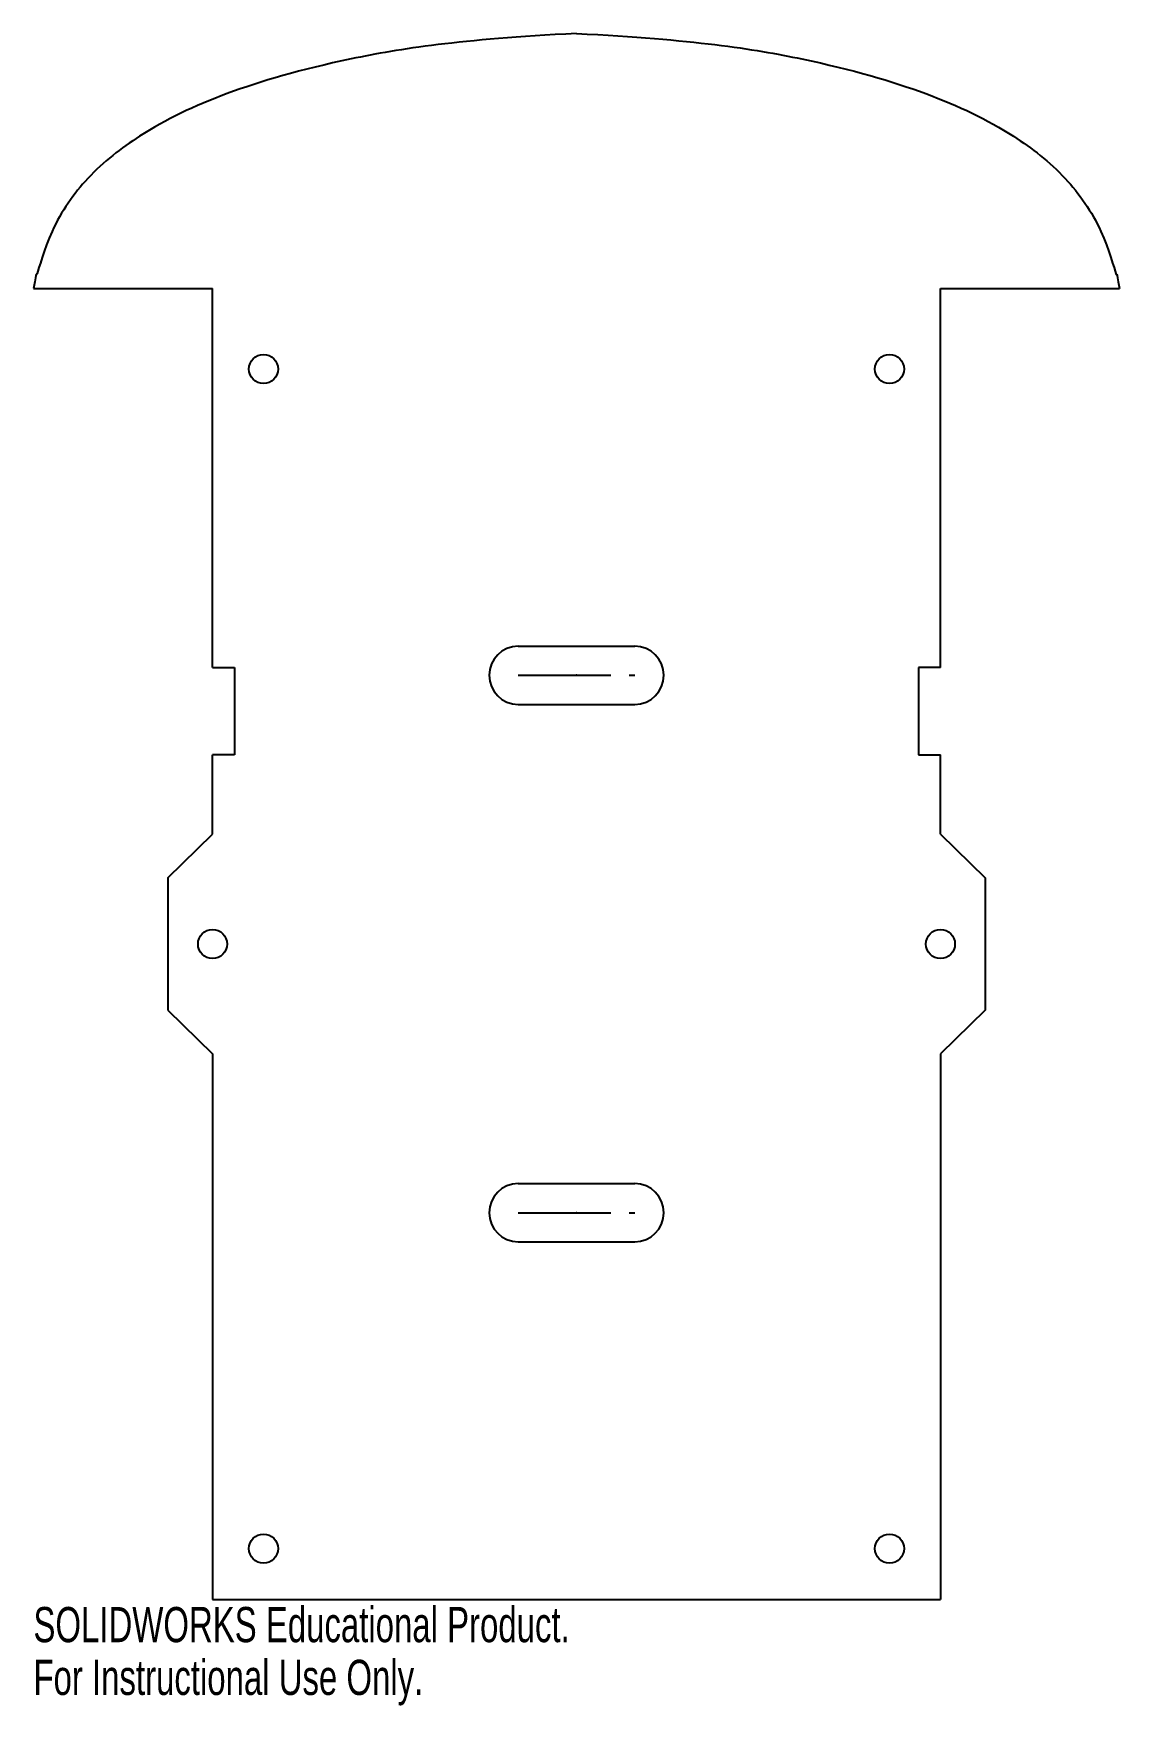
# Model space of a CAD drawing. Header units: millimetres. Extents: x -75 to 75, y -105 to 125.
import ezdxf

# ---------------------------------------------------------------- set-up
doc = ezdxf.new("R2010")
doc.units = ezdxf.units.MM
doc.header["$PDSIZE"] = -1
doc.linetypes.add('CENTERX2', pattern=[20.32, 12.7, -2.54, 2.54, -2.54])
doc.styles.add('SLDTEXTSTYLE0', font='TXT', dxfattribs={"width": 0.7})

msp = doc.modelspace()

# ---------------------------------------------------------------- linework, layer by layer
at = {"color": 7, "linetype": 'Continuous'}
for p, q in [((-74.61, 90.07), (-50, 90.07)), ((-50, 38), (-50, 90.07)), ((50, 38), (50, 90.07)), ((50, 90.07), (74.61, 90.07)), ((-8, 40.92), (8, 40.92)), ((-50, 38), (-47, 38)), ((-47, 38), (-47, 26)), ((50, 38), (47, 38)), ((47, 38), (47, 26)), ((-8, 32.92), (8, 32.92)), ((-50, 15.07), (-50, 26)), ((-47, 26), (-50, 26)), ((47, 26), (50, 26)), ((50, 15.07), (50, 26)), ((-56.13, 9.09), (-50, 15.07)), ((50, 15.07), (56.13, 9.09)), ((-56.13, 9.09), (-56.13, -9.09)), ((56.13, 9.09), (56.13, -9.09)), ((-56.13, -9.09), (-50, -15.07)), ((56.13, -9.09), (50, -15.07)), ((-50, -15.07), (-50, -90.07)), ((50, -15.07), (50, -90.07)), ((-8, -32.92), (8, -32.92)), ((-8, -40.92), (8, -40.92)), ((-50, -90.07), (50, -90.07))]:
    msp.add_line(p, q, dxfattribs=at)
at = {"color": 7, "linetype": 'CENTERX2'}
for p, q in [((-8, 36.92), (8, 36.92)), ((-8, -36.92), (8, -36.92))]:
    msp.add_line(p, q, dxfattribs=at)
at = {"color": 7, "linetype": 'Continuous'}
for centre in [(-43, 79), (43, 79), (-50, 0), (50, 0), (-43, -83.07), (43, -83.07)]:
    msp.add_circle(centre, 2, dxfattribs=at)
for centre, start, end in [((-8, 36.92), 90, 270), ((8, 36.92), 270, 90), ((-8, -36.92), 90, 270), ((8, -36.92), 270, 90)]:
    msp.add_arc(centre, 4, start, end, dxfattribs=at)
for points in [[(0, 125.11), (-16.12, 124.28), (-32.75, 121.67), (-48.69, 116.99), (-59.05, 112.04), (-67.11, 105.87), (-72.33, 98.52), (-74.61, 90.07), (-74.06, 92.97), (-74.61, 90.07)], [(0, 125.11), (16.12, 124.28), (32.75, 121.67), (48.69, 116.99), (59.05, 112.04), (67.11, 105.87), (72.33, 98.52), (74.61, 90.07), (74.06, 92.97), (74.61, 90.07)]]:
    msp.add_open_spline(points, degree=3, knots=[0, 0, 0, 0, 0.181425, 0.370599, 0.557235, 0.686273, 0.800329, 0.901611, 1, 1, 1, 1], dxfattribs=at)
for p in [(0, 36.92), (0, -36.92)]:
    msp.add_point(p, dxfattribs=at)

# ---------------------------------------------------------------- texts
at = {"color": 7, "linetype": 'Continuous', "char_height": 4.8336, "attachment_point": 1, "style": 'SLDTEXTSTYLE0'}
for s, insert in [('SOLIDWORKS Educational Product.', (-74.61, -91.09)), ('For Instructional Use Only.', (-74.61, -98.34))]:
    msp.add_mtext(s, dxfattribs=dict(at, insert=insert))

doc.saveas('drawing.dxf')
